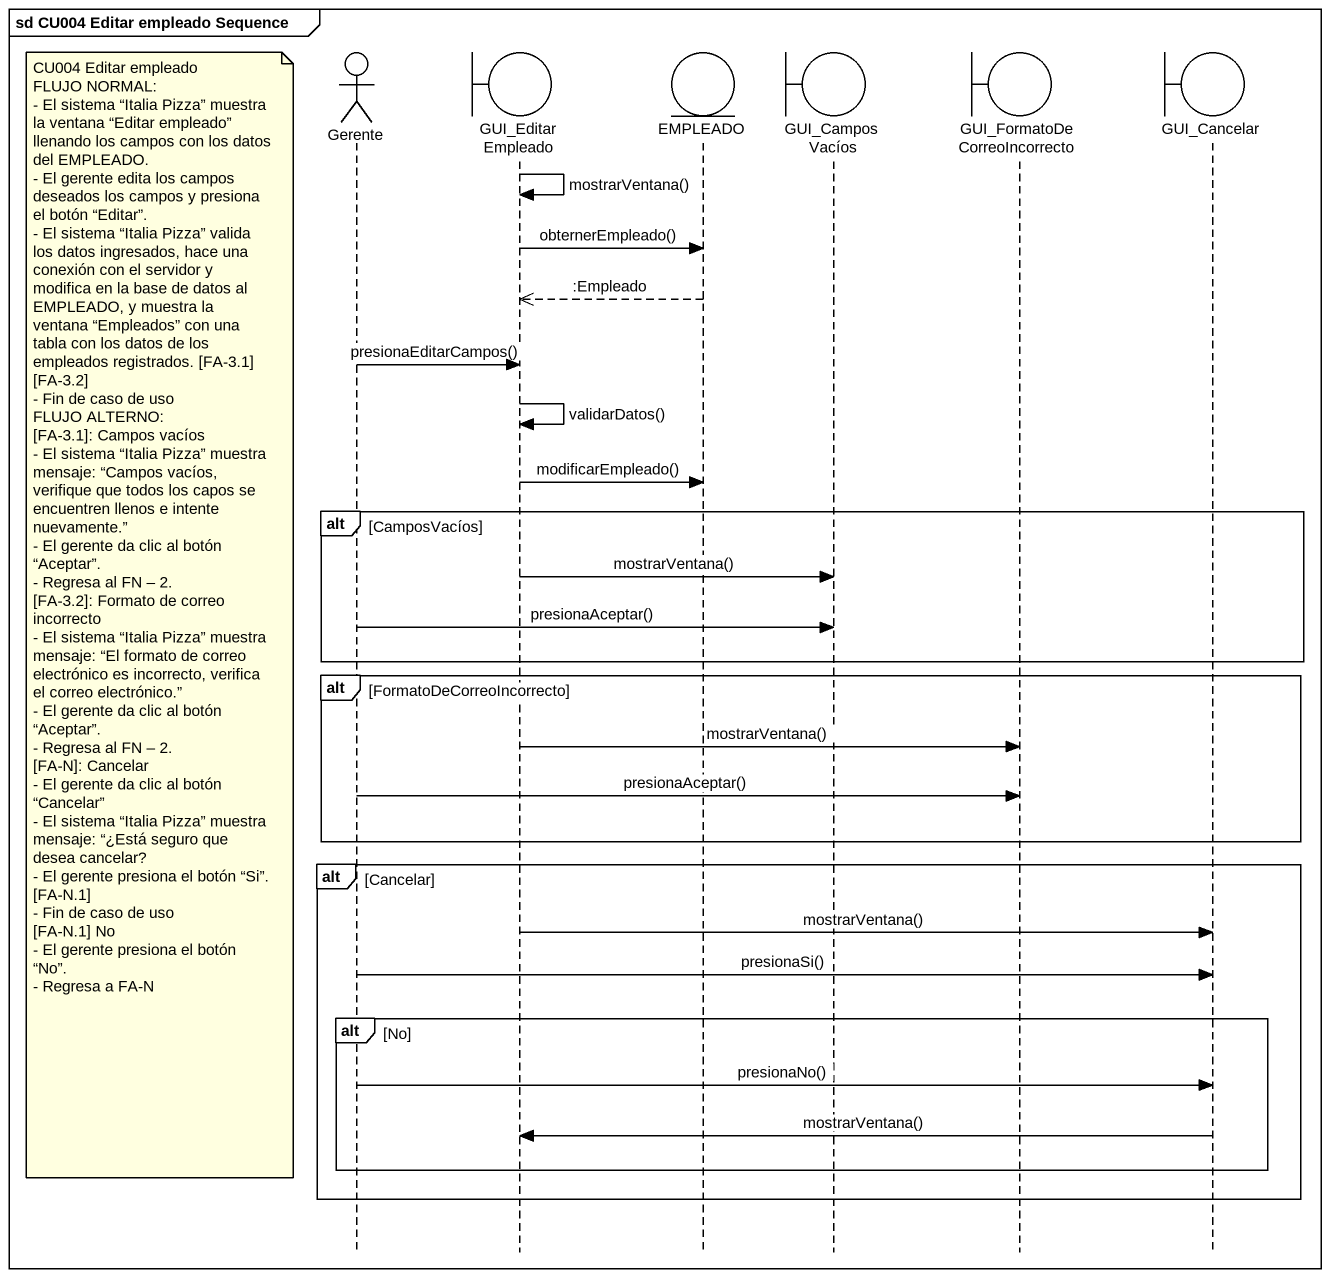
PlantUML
@startuml
mainframe sd CU004 Editar empleado Sequence
hide footbox
actor Gerente
boundary GUI_EditarEmpleado
entity EMPLEADO
boundary GUI_CamposVacíos
boundary "GUI_FormatoDeCorreoIncorrecto" as GUI_FormatoDeCorreoIncorrect
boundary GUI_Cancelar

GUI_EditarEmpleado -> GUI_EditarEmpleado : mostrarVentana()
GUI_EditarEmpleado -> EMPLEADO : obternerEmpleado()
EMPLEADO -->> GUI_EditarEmpleado : :Empleado
Gerente -> GUI_EditarEmpleado : presionaEditarCampos()
GUI_EditarEmpleado -> GUI_EditarEmpleado : validarDatos()
GUI_EditarEmpleado -> EMPLEADO : modificarEmpleado()
alt CamposVacíos
  GUI_EditarEmpleado -> GUI_CamposVacíos : mostrarVentana()
  note left of Gerente
    CU004 Editar empleado
    FLUJO NORMAL:
    - El sistema “Italia Pizza” muestra la ventana “Editar empleado” llenando los campos con los datos del EMPLEADO.
    - El gerente edita los campos deseados los campos y presiona el botón “Editar”.
    - El sistema “Italia Pizza” valida los datos ingresados, hace una conexión con el servidor y modifica en la base de datos al EMPLEADO, y muestra la ventana “Empleados” con una tabla con los datos de los empleados registrados. [FA-3.1] [FA-3.2]
    - Fin de caso de uso
    FLUJO ALTERNO:
    [FA-3.1]: Campos vacíos
    - El sistema “Italia Pizza” muestra mensaje: “Campos vacíos, verifique que todos los capos se encuentren llenos e intente nuevamente.”
    - El gerente da clic al botón “Aceptar”.
    - Regresa al FN – 2.
    [FA-3.2]: Formato de correo incorrecto
    - El sistema “Italia Pizza” muestra mensaje: “El formato de correo electrónico es incorrecto, verifica el correo electrónico.”
    - El gerente da clic al botón “Aceptar”.
    - Regresa al FN – 2.
    [FA-N]: Cancelar
    - El gerente da clic al botón “Cancelar”
    - El sistema “Italia Pizza” muestra mensaje: “¿Está seguro que desea cancelar?
    - El gerente presiona el botón “Si”. [FA-N.1]
    - Fin de caso de uso
    [FA-N.1] No
    - El gerente presiona el botón “No”.
    - Regresa a FA-N
  end note
  Gerente -> GUI_CamposVacíos : presionaAceptar()
end
alt FormatoDeCorreoIncorrecto
  GUI_EditarEmpleado -> GUI_FormatoDeCorreoIncorrect : mostrarVentana()
  Gerente -> GUI_FormatoDeCorreoIncorrect : presionaAceptar()
end
alt Cancelar
  GUI_EditarEmpleado -> GUI_Cancelar : mostrarVentana()
  Gerente -> GUI_Cancelar : presionaSi()
  alt No
    Gerente -> GUI_Cancelar : presionaNo()
    GUI_Cancelar -> GUI_EditarEmpleado : mostrarVentana()
  end
end
@enduml
